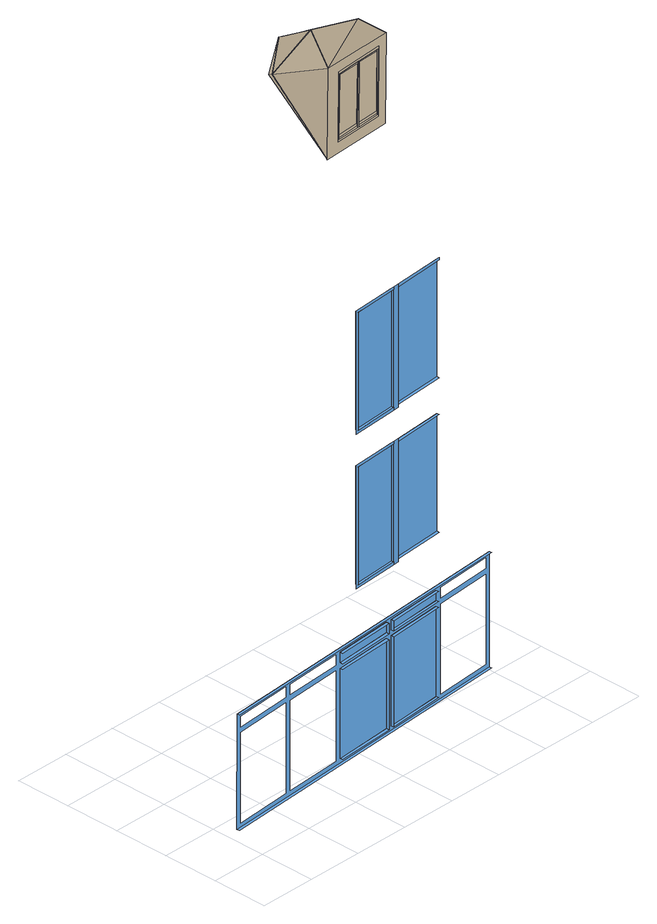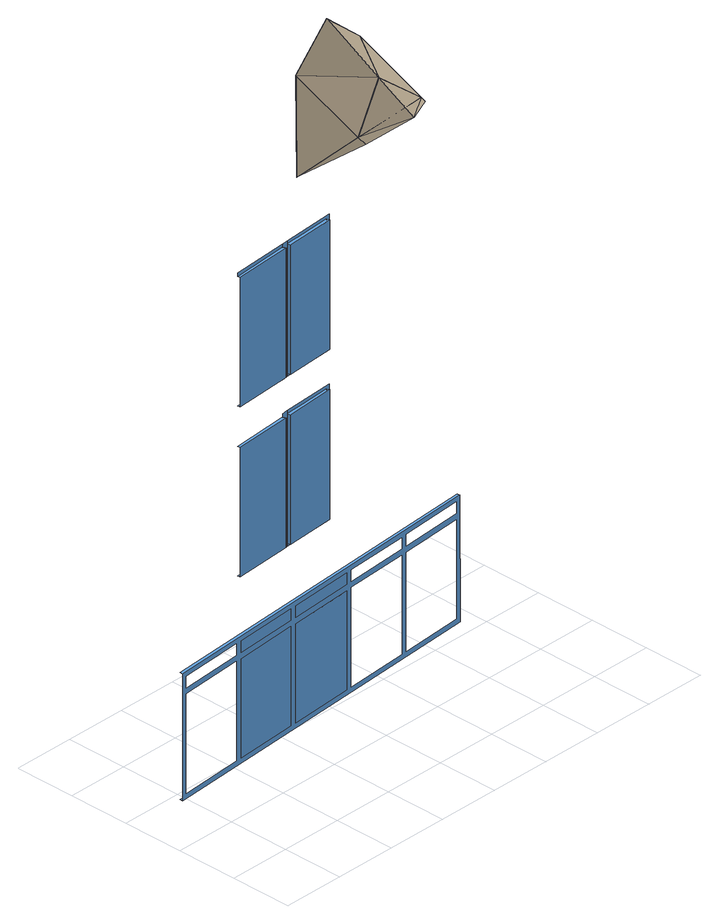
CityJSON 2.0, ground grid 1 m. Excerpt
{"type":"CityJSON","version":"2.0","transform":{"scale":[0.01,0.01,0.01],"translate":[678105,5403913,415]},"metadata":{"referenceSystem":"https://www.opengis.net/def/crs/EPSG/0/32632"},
"CityObjects":{
"building1":{"type":"Building","attributes":{"name":"building","DataAvailable":"Sufficient","opendrive_dynamic":"false","opendrive_name":"building","opendrive_orientation":"none","opendrive_type":"BUILDING","measuredHeight":14.51},"children":["building1-1"],"geometry":[{"type":"MultiSurface","lod":"3","boundaries":[[[0,1,2,3]],[[4,5,6,7]],[[8,9,10,11]],[[12,13,14,15]],[[16,17,18,19]],[[20,21,22,23]],[[21,20,1,0],[24,25,26,27],[13,12,5,4],[28,29,30,31],[32,33,34,35],[36,37,38,39],[8,17,16,9],[40,41,42,43],[44,45,46,47],[48,49,50,51],[52,53,54,55]],[[4,13,12,5]],[[16,9,8,17]],[[56,57,58,59,60,61,62,63]],[[64,65,66,67,68,69,70,71]],[[72,73,58,57]],[[74,75,60,59]],[[76,77,66,65]],[[78,79,68,67]],[[76,79,78,77]],[[72,75,74,73]],[[13,4,7,14]],[[17,8,11,18]],[[54,53,80,81]],[[27,26,82,83]],[[65,68,79,76]],[[57,60,75,72]],[[69,68,65,64,84,85,86,87]],[[61,60,57,56,88,89,90,91]],[[90,89,92,93]],[[86,85,94,95]],[[55,54,81,96]],[[24,27,83,97]],[[53,52,98,80]],[[26,25,99,82]],[[55,52,53,54]],[[26,27,24,25]],[[86,100,101,87]],[[93,102,103,90]],[[104,92,89,105]],[[95,106,100,86]],[[107,94,85,108]],[[93,92,104,102]],[[95,94,107,106]]],"semantics":{"surfaces":[{"type":"Window"}],"values":[0,0,0,0,0,0,0,0,0,0,0,0,0,0,0,0,0,0,0,0,0,0,0,0,0,0,0,0,0,0,0,0,0,0,0,0,0,0,0,0]}}]},
"building1-1":{"type":"BuildingInstallation","attributes":{"relationToConstruction":"outside"},"parents":["building1"],"geometry":[{"type":"MultiSurface","lod":"3","boundaries":[[[109,110,111,112]],[[112,113,114,109]],[[115,116,117,118]],[[110,117,116,111],[119,120,121,122]],[[123,124,125,113]],[[126,127,128,129,130,131,132]],[[133,134,135,136]],[[137,120,121,138]],[[139,140,141,142]],[[143,133,136,144]],[[145,146,140,147]],[[148,149,150,151],[152,153,137,138]],[[154,155,147,156]],[[142,141,155,154,133,134]],[[157,158,135,134]],[[151,145,159,148]],[[160,161,162,163]],[[161,160,164,165]],[[166,167,124,123]],[[114,168,167,166]],[[169,170,163,162]],[[113,125,168,114]],[[143,144,158,157]],[[170,169,165,164]],[[164,170,163,160],[115,118,109,114,166,123,113,112]],[[112,111,116,115]],[[120,121,122,119]],[[148,159,171,149]],[[142,134,157,143,133,154,156,139]],[[118,117,110,109]],[[122,152,138,121]],[[124,167,168,125],[144,136,135,158]],[[158,144,136,135]],[[119,153,152,122]],[[165,169,162,161],[141,140,146,171,159,145,147,155]],[[146,145,151,150]],[[149,171,146,150]],[[129,128,172]],[[153,119,120,137]],[[147,140,139,156]],[[173,131,132]],[[128,174,127]],[[175,173,132]],[[176,127,126]],[[132,176,126]],[[174,175,127]],[[176,177,127]],[[176,178,177]],[[176,179,178]],[[179,176,132]],[[132,175,127,126]],[[175,132,176,180]],[[175,180,176,127]],[[179,132,131,130]],[[177,179,130,129,172],[160,163,170,164]],[[176,179,177]],[[177,172,128,127]],[[177,178,179]]]}]}
},
"vertices":[
[25,74,89],[607,116,89],[607,111,89],[26,69,89],[370,99,97],[263,91,97],[263,86,97],[370,93,97],[370,99,264],[263,91,264],[263,86,264],[370,93,264],[263,91,254],[370,99,254],[370,93,254],[263,86,254],[263,91,282],[370,99,282],[370,93,282],[263,86,282],[607,116,290],[26,74,290],[26,69,290],[607,111,290],[484,107,264],[484,107,282],[380,99,282],[380,99,264],[599,115,254],[494,107,254],[494,107,97],[599,115,97],[148,83,254],[148,83,97],[253,90,97],[253,90,254],[33,74,264],[138,82,264],[138,82,282],[33,74,282],[148,83,264],[253,90,264],[253,90,282],[148,83,282],[33,74,254],[33,74,97],[138,82,97],[138,82,254],[599,115,264],[599,115,282],[494,107,282],[494,107,264],[484,107,254],[380,99,254],[380,99,97],[484,107,97],[381,94,379],[381,94,384],[299,88,384],[299,88,589],[381,94,589],[381,94,594],[294,88,594],[294,88,379],[381,94,648],[381,94,653],[299,88,653],[299,88,858],[381,94,858],[381,94,863],[294,88,863],[294,88,648],[380,99,384],[298,93,384],[298,93,589],[380,99,589],[380,99,653],[298,93,653],[298,93,858],[380,99,858],[380,94,254],[380,94,97],[380,94,282],[380,94,264],[391,95,648],[391,95,653],[391,95,858],[391,95,863],[391,95,379],[391,95,384],[391,95,589],[391,95,594],[390,100,384],[390,100,589],[390,100,653],[390,100,858],[485,102,97],[485,102,264],[485,102,254],[485,102,282],[486,102,858],[486,102,863],[486,107,589],[486,102,589],[486,107,384],[486,102,384],[486,107,858],[486,107,653],[486,102,653],
[417,200,1079],[417,202,1080],[416,201,1195],[416,198,1195],[415,198,1195],[415,200,1079],[459,201,1195],[459,203,1195],[460,205,1080],[460,202,1080],[459,205,1085],[418,202,1085],[418,201,1190],[458,203,1190],[371,195,1194],[370,198,1194],[415,200,1195],[405,307,1162],[472,312,1163],[478,208,1059],[478,204,1055],[346,196,1055],[346,198,1057],[339,302,1161],[371,204,1084],[371,203,1189],[371,198,1189],[372,200,1084],[418,207,1085],[417,206,1190],[414,205,1195],[414,208,1195],[371,205,1194],[371,203,1194],[414,207,1085],[414,202,1085],[416,210,1080],[416,208,1195],[415,210,1080],[460,210,1080],[459,208,1195],[416,205,1195],[416,207,1080],[458,208,1190],[458,210,1085],[371,204,1079],[371,207,1079],[415,207,1080],[413,205,1190],[414,200,1190],[460,212,1080],[461,202,1076],[461,212,1076],[369,207,1075],[370,197,1075],[461,201,1199],[460,211,1199],[371,197,1079],[371,200,1079],[415,202,1080],[369,205,1198],[369,195,1198],[459,211,1195],[478,204,1056],[339,309,1158],[471,325,1157],[401,348,1178],[405,286,1216],[477,201,1215],[411,195,1272],[346,194,1215],[404,305,1204]
]}
